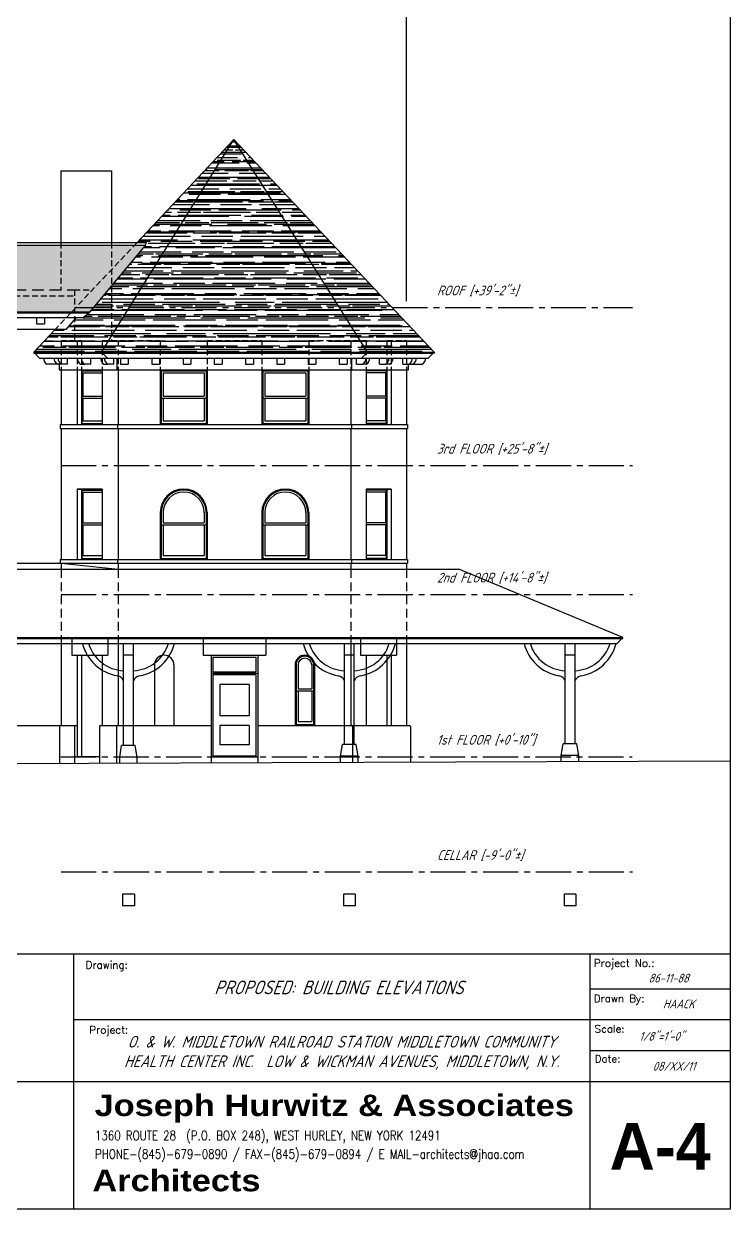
# Model space of a CAD drawing. Extents: x -19386 to -11860, y 6921 to 9650.
# Drawn here: x -12583 to -11860, y 7077 to 8291 of the extents above; entities that cross this region are included whole.
import ezdxf

# ---------------------------------------------------------------- set-up
doc = ezdxf.new("R2010")
doc.units = 0
doc.header["$LTSCALE"] = 96
doc.header["$MEASUREMENT"] = 0
doc.linetypes.add('CENTER2', pattern=[1.125, 0.75, -0.125, 0.125, -0.125])
doc.linetypes.add('HIDDEN2', pattern=[0.1875, 0.125, -0.0625])
for name, color, linetype in [('A-ANNO-NOTE', 1, 'CONTINUOUS'), ('A-ANNO-TTLB', 1, 'CONTINUOUS'), ('A-BLDG-ELEV', 1, 'CONTINUOUS'), ('A-CNPY-CLMN', 254, 'CONTINUOUS'), ('A-EXST-CNST-HIDN', 252, 'HIDDEN2'), ('A-FLOR-ELEV', 3, 'CENTER2'), ('A-FLOR-IDEN', 1, 'CONTINUOUS'), ('A-ROOF-PATT', 253, 'CONTINUOUS'), ('SITE-GRAD', 4, 'CONTINUOUS')]:
    doc.layers.add(name, color=color, linetype=linetype)
doc.layers.add('A-ANNO-NPLT', color=6, linetype='CONTINUOUS', plot=False)
doc.layers.add('A-DEMO', color=252, linetype='HIDDEN2', plot=False)
doc.styles.add('Arial Black', font='', dxfattribs={"height": 12})
doc.styles.add('DIMENSIONS', font='architxt.shx', dxfattribs={"height": 9})
doc.styles.add('NOTES', font='architxt.shx', dxfattribs={"height": 9})
doc.styles.add('ROMANS', font='romans.shx')
doc.styles.get("Standard").update_dxf_attribs({"font": 'architxt.shx', "height": 24})
doc.styles.add('STYLE2', font='romab___.ttf', dxfattribs={"height": 36})
doc.styles.get('Arial Black').set_extended_font_data('Arial Black')
pattern_1 = [(0, (-21421.093, 14573.471), (17.6, 8), [120, -16, 40, -8]), (0, (-21410.453, 14577.471), (-8, 10.64), [24, -2.64, 48, -6]), (0, (-21417.093, 14580.271), (41.6, 5.36), [64, -11.2, 32, -8])]

# ---------------------------------------------------------------- blocks, each defined once
blk = doc.blocks.new('CANOPY COLUMNS')
at = {"layer": 'A-CNPY-CLMN'}
for p, q in [((8940.2, -7021.8), (8940.2, -6917.3)), ((8950.2, -7021.8), (8950.2, -6917.3)), ((9166.2, -7020.9), (9166.2, -6917.3)), ((9176.2, -7020.9), (9176.2, -6917.3)), ((9392.2, -7020), (9392.2, -6917.3)), ((9402.2, -7020), (9402.2, -6917.3)), ((8950.2, -6929.3), (8940.2, -6929.3)), ((9176.2, -6929.3), (9166.2, -6929.3)), ((9402.2, -6929.3), (9392.2, -6929.3)), ((8936.2, -7033.8), (8938.2, -7021.8)), ((8952.2, -7021.8), (8938.2, -7021.8)), ((8954.2, -7033.8), (8952.2, -7021.8)), ((9162.2, -7032.9), (9164.2, -7020.9)), ((9178.2, -7020.9), (9164.2, -7020.9)), ((9180.2, -7032.9), (9178.2, -7020.9)), ((9388.2, -7032), (9390.2, -7020)), ((9404.2, -7020), (9390.2, -7020)), ((9406.2, -7032), (9404.2, -7020)), ((8936.2, -7039.9), (8936.2, -7033.8)), ((8954.2, -7033.8), (8936.2, -7033.8)), ((8954.2, -7039.8), (8954.2, -7033.8)), ((9162.2, -7039), (9162.2, -7032.9)), ((9180.2, -7032.9), (9162.2, -7032.9)), ((9180.2, -7038.9), (9180.2, -7032.9)), ((9388.2, -7038.1), (9388.2, -7032)), ((9406.2, -7032), (9388.2, -7032)), ((9406.2, -7038), (9406.2, -7032))]:
    blk.add_line(p, q, dxfattribs=at)
for centre, radius, start, end in [((8941.9, -6906), 45.3, 194.4438, 259.8395), ((8941.9, -6906), 39.3, 196.7062, 267.5438), ((8948.5, -6906), 39.3, 272.4562, 343.2938), ((8948.5, -6906), 45.3, 280.1605, 345.5562), ((9167.9, -6906), 45.3, 194.4438, 259.8395), ((9167.9, -6906), 39.3, 196.7062, 267.5438), ((9174.5, -6906), 39.3, 272.4562, 343.2938), ((9174.5, -6906), 45.3, 280.1605, 345.5562), ((9393.9, -6906), 45.3, 194.4438, 259.8395), ((9393.9, -6906), 39.3, 196.7062, 267.5438), ((9400.5, -6906), 39.3, 272.4562, 343.2938), ((9400.5, -6906), 45.3, 280.1605, 345.5562), ((8932.8, -6958.7), 8.17, 24.7493, 82.2105), ((8957.6, -6958.7), 8.17, 97.7895, 155.2507), ((9158.8, -6958.7), 8.17, 24.7493, 82.2105), ((9183.6, -6958.7), 8.17, 97.7895, 155.2507), ((9384.8, -6958.7), 8.17, 24.7493, 82.2105), ((9409.6, -6958.7), 8.17, 97.7895, 155.2507)]:
    blk.add_arc(centre, radius, start, end, dxfattribs=at)

msp = doc.modelspace()

# ---------------------------------------------------------------- hatches: boundary and pattern name
at = {"layer": 'A-ROOF-PATT'}
h = msp.add_hatch(dxfattribs=at)
h.set_pattern_fill('AR-RROOF', color=252, scale=8, style=0)
h.set_pattern_definition(pattern_1)
h.paths.add_polyline_path([(-12368.1, 8172.2), (-12260.3, 8000.2), (-12206.4, 8000.2)])
h.paths.add_polyline_path([(-12206.4, 8000.2), (-12260.3, 8000.2), (-12231.4, 7954.2), (-12163.2, 7954.2)])
h.paths.add_polyline_path([(-12474.9, 8000.2), (-12511.8, 8000.2), (-12515.7, 7995.4), (-12516.2, 7994.4), (-12516.6, 7994.4), (-12522.4, 7989.4), (-12529.6, 7989.4), (-12539.6, 7977.4), (-12551.1, 7977.4), (-12572.9, 7954.2), (-12503.5, 7954.2)])
h.paths.add_polyline_path([(-12368.1, 8172.2), (-12467.4, 8066.4), (-12457.6, 8066.4), (-12458.9, 8063.4), (-12511.8, 8000.2), (-12474.9, 8000.2)])
h = msp.add_hatch(dxfattribs=at)
h.set_pattern_fill('AR-RROOF', color=256, scale=8, style=0)
h.set_pattern_definition(pattern_1)
h.paths.add_polyline_path([(-12368.1, 8172.2), (-12474.9, 8000.2), (-12260.3, 8000.2)])
h.paths.add_polyline_path([(-12260.3, 8000.2), (-12474.9, 8000.2), (-12503.5, 7954.2), (-12231.4, 7954.2)])
h = msp.add_hatch(dxfattribs=at)
h.set_pattern_fill('AR-RROOF', color=256, scale=8, style=0)
h.set_pattern_definition(pattern_1)
h.paths.add_polyline_path([(-12458.9, 8063.4), (-14752.9, 8063.4), (-14696.1, 7995.4), (-12515.7, 7995.4)])

# ---------------------------------------------------------------- linework, layer by layer
at = {"layer": 'A-ANNO-NPLT'}
for p, q in [((-12191.2, 8006.6), (-12191.2, 9650.2)), ((-12528.3, 7814.2), (-12502.8, 7814.2)), ((-12528.3, 7814.2), (-12528.3, 7742.2)), ((-12502.8, 7814.2), (-12502.8, 7742.2)), ((-12232.6, 7814.2), (-12207.2, 7814.2)), ((-12232.6, 7814.2), (-12232.6, 7742.2)), ((-12207.2, 7814.2), (-12207.2, 7742.2)), ((-12443.4, 7790.2), (-12443.4, 7742.2)), ((-12395.4, 7790.2), (-12395.4, 7742.2)), ((-12339.4, 7790.2), (-12339.4, 7742.2)), ((-12291.4, 7790.2), (-12291.4, 7742.2)), ((-12469.9, 7399.5), (-12481.9, 7399.5)), ((-12481.9, 7399.5), (-12481.9, 7387.5)), ((-12469.9, 7399.5), (-12469.9, 7387.5)), ((-12243.9, 7399.5), (-12255.9, 7399.5)), ((-12255.9, 7399.5), (-12255.9, 7387.5)), ((-12243.9, 7399.5), (-12243.9, 7387.5)), ((-12017.9, 7399.5), (-12029.9, 7399.5)), ((-12029.9, 7399.5), (-12029.9, 7387.5)), ((-12017.9, 7399.5), (-12017.9, 7387.5)), ((-12469.9, 7387.5), (-12481.9, 7387.5)), ((-12243.9, 7387.5), (-12255.9, 7387.5)), ((-12017.9, 7387.5), (-12029.9, 7387.5))]:
    msp.add_line(p, q, dxfattribs=at)
for centre in [(-12419.4, 7790.2), (-12315.4, 7790.2)]:
    msp.add_arc(centre, 24, 0, 180, dxfattribs=at)
at = {"layer": 'A-ANNO-TTLB', "color": 5}
for p, q in [((-11860, 9248.9), (-11860, 7076.9)), ((-11860, 7076.9), (-15124, 7076.9))]:
    msp.add_line(p, q, dxfattribs=at)
at = {"layer": 'A-ANNO-TTLB', "color": 2}
for p, q in [((-13045.2, 7338.5), (-11860, 7338.5)), ((-12532.1, 7338.5), (-12532.1, 7076.9)), ((-12003.4, 7076.9), (-12003.4, 7338.5)), ((-12003.4, 7302.7), (-11860, 7302.7)), ((-12532.1, 7271), (-11860, 7271)), ((-12532.1, 7271), (-11860, 7271)), ((-12003.4, 7239.4), (-11860, 7239.4)), ((-13045.2, 7207.7), (-11860, 7207.7))]:
    msp.add_line(p, q, dxfattribs=at)
at = {"layer": 'A-BLDG-ELEV'}
for p, q in [((-12503.5, 7954.2), (-12368.1, 8172.2)), ((-12368.1, 8172.2), (-12467.4, 8066.4)), ((-12163.2, 7954.2), (-12368.1, 8172.2)), ((-12231.4, 7954.2), (-12368.1, 8172.2)), ((-12545.2, 8139.9), (-12545.2, 8066.4)), ((-12545.2, 8139.9), (-12493.2, 8139.9)), ((-12493.2, 8139.9), (-12493.2, 8066.4)), ((-12545.2, 8066.4), (-13222.5, 8066.4)), ((-12458.9, 8063.4), (-12515.7, 7995.4)), ((-12457.6, 8066.4), (-12493.2, 8066.4)), ((-12458.9, 8063.4), (-12457.6, 8066.4)), ((-12515.7, 7995.4), (-14696.1, 7995.4)), ((-12522.4, 7989.4), (-14689.5, 7989.4)), ((-12569.9, 7989.4), (-12569.9, 7983.4)), ((-12561.9, 7989.4), (-12561.9, 7983.4)), ((-12539.6, 7977.4), (-12529.6, 7989.4)), ((-12516.6, 7994.4), (-12522.4, 7989.4)), ((-12516.2, 7994.4), (-12516.6, 7994.4)), ((-12515.7, 7995.4), (-12516.2, 7994.4)), ((-12539.6, 7977.4), (-14672.2, 7977.4)), ((-12551.1, 7977.4), (-12572.9, 7954.2)), ((-12569.9, 7983.4), (-12561.9, 7983.4)), ((-12572.9, 7954.2), (-12163.2, 7954.2)), ((-12572.9, 7954.2), (-12572.9, 7953.2)), ((-12572.9, 7953.2), (-12571.9, 7953.2)), ((-12571.9, 7953.2), (-12566.9, 7948.2)), ((-12503.5, 7954.2), (-12503.5, 7953.2)), ((-12503.5, 7953.2), (-12502.5, 7953.2)), ((-12502.5, 7953.2), (-12497.5, 7948.2)), ((-12232.4, 7953.2), (-12237.4, 7948.2)), ((-12232.4, 7953.2), (-12231.4, 7953.2)), ((-12231.4, 7954.2), (-12231.4, 7953.2)), ((-12164.2, 7953.2), (-12169.2, 7948.2)), ((-12163.2, 7953.2), (-12164.2, 7953.2)), ((-12163.2, 7954.2), (-12163.2, 7953.2)), ((-12566.9, 7948.2), (-12169.2, 7948.2)), ((-12546.9, 7942.2), (-12559.4, 7942.2)), ((-12544.5, 7942.2), (-12558.1, 7942.2)), ((-12546.9, 7942.2), (-12546.9, 7936.2)), ((-12538.3, 7942.2), (-12544.5, 7942.2)), ((-12538.3, 7942.2), (-12538.3, 7948.2)), ((-12514.5, 7942.2), (-12520.8, 7942.2)), ((-12514.5, 7942.2), (-12514.5, 7948.2)), ((-12490.8, 7942.2), (-12497, 7942.2)), ((-12490.8, 7942.2), (-12490.8, 7948.2)), ((-12487.6, 7936.2), (-12487.6, 7948.2)), ((-12484.1, 7948.2), (-12484.1, 7942.2)), ((-12484.1, 7942.2), (-12476.1, 7942.2)), ((-12476.1, 7948.2), (-12476.1, 7942.2)), ((-12452.1, 7948.2), (-12452.1, 7942.2)), ((-12452.1, 7942.2), (-12444.1, 7942.2)), ((-12444.1, 7948.2), (-12444.1, 7942.2)), ((-12420.1, 7948.2), (-12420.1, 7942.2)), ((-12420.1, 7942.2), (-12412.1, 7942.2)), ((-12412.1, 7948.2), (-12412.1, 7942.2)), ((-12388.1, 7948.2), (-12388.1, 7942.2)), ((-12388.1, 7942.2), (-12380.1, 7942.2)), ((-12380.1, 7948.2), (-12380.1, 7942.2)), ((-12356.1, 7948.2), (-12356.1, 7942.2)), ((-12356.1, 7942.2), (-12348.1, 7942.2)), ((-12348.1, 7948.2), (-12348.1, 7942.2)), ((-12324.1, 7948.2), (-12324.1, 7942.2)), ((-12324.1, 7942.2), (-12316.1, 7942.2)), ((-12316.1, 7948.2), (-12316.1, 7942.2)), ((-12292.1, 7948.2), (-12292.1, 7942.2)), ((-12292.1, 7942.2), (-12284.1, 7942.2)), ((-12284.1, 7948.2), (-12284.1, 7942.2)), ((-12260.1, 7948.2), (-12260.1, 7942.2)), ((-12260.1, 7942.2), (-12252.1, 7942.2)), ((-12252.1, 7948.2), (-12252.1, 7942.2)), ((-12247.2, 7936.2), (-12247.2, 7948.2)), ((-12242.7, 7942.2), (-12242.7, 7948.2)), ((-12242.7, 7942.2), (-12236.4, 7942.2)), ((-12218.9, 7942.2), (-12218.9, 7948.2)), ((-12218.9, 7942.2), (-12212.7, 7942.2)), ((-12195.2, 7942.2), (-12195.2, 7948.2)), ((-12195.2, 7942.2), (-12188.9, 7942.2)), ((-12189.2, 7936.2), (-12189.2, 7942.2)), ((-12189.2, 7942.2), (-12176.7, 7942.2)), ((-12188.9, 7942.2), (-12175.3, 7942.2)), ((-12546.9, 7936.2), (-12487.6, 7936.2)), ((-12544.9, 7936.2), (-12544.9, 7880.2)), ((-12528.3, 7936.2), (-12528.3, 7880.2)), ((-12524, 7936.2), (-12524, 7880.2)), ((-12523.5, 7935.1), (-12523.5, 7881.2)), ((-12523.5, 7935.1), (-12502.8, 7935.1)), ((-12522.5, 7933.1), (-12502.8, 7933.1)), ((-12522.5, 7933.1), (-12522.5, 7909.2)), ((-12502.8, 7936.2), (-12502.8, 7880.2)), ((-12502.8, 7936.2), (-12502.8, 7880.2)), ((-12487.6, 7936.2), (-12247.2, 7936.2)), ((-12486.6, 7936.2), (-12486.6, 7880.2)), ((-12443.4, 7936.2), (-12443.4, 7880.2)), ((-12442.4, 7935.2), (-12396.4, 7935.2)), ((-12442.4, 7935.2), (-12442.4, 7881.2)), ((-12440.4, 7933.2), (-12398.4, 7933.2)), ((-12440.4, 7933.2), (-12440.4, 7909.2)), ((-12398.4, 7933.2), (-12398.4, 7909.2)), ((-12396.4, 7935.2), (-12396.4, 7881.2)), ((-12395.4, 7936.2), (-12395.4, 7880.2)), ((-12339.4, 7936.2), (-12339.4, 7880.2)), ((-12338.4, 7935.2), (-12292.4, 7935.2)), ((-12338.4, 7935.2), (-12338.4, 7881.2)), ((-12336.4, 7933.2), (-12294.4, 7933.2)), ((-12336.4, 7933.2), (-12336.4, 7909.2)), ((-12294.4, 7933.2), (-12294.4, 7909.2)), ((-12292.4, 7935.2), (-12292.4, 7881.2)), ((-12291.4, 7936.2), (-12291.4, 7880.2)), ((-12291.4, 7936.2), (-12291.4, 7880.2)), ((-12248.2, 7936.2), (-12248.2, 7880.2)), ((-12247.2, 7936.2), (-12189.2, 7936.2)), ((-12232.6, 7936.2), (-12232.6, 7880.2)), ((-12232.6, 7936.2), (-12232.6, 7880.2)), ((-12232.6, 7936.2), (-12232.6, 7880.2)), ((-12232.6, 7936.2), (-12232.6, 7880.2)), ((-12212, 7935.1), (-12232.6, 7935.1)), ((-12212.9, 7933.1), (-12232.6, 7933.1)), ((-12212.9, 7933.1), (-12212.9, 7909.2)), ((-12212, 7935.1), (-12212, 7881.2)), ((-12211.4, 7936.2), (-12211.4, 7880.2)), ((-12207.2, 7936.2), (-12207.2, 7880.2)), ((-12191.2, 7936.2), (-12191.2, 7880.2)), ((-12523.5, 7907.2), (-12502.8, 7907.2)), ((-12522.5, 7909.2), (-12502.8, 7909.2)), ((-12522.5, 7907.2), (-12522.5, 7884.2)), ((-12442.4, 7907.2), (-12396.4, 7907.2)), ((-12440.4, 7909.2), (-12398.4, 7909.2)), ((-12440.4, 7907.2), (-12440.4, 7884.2)), ((-12398.4, 7907.2), (-12398.4, 7884.2)), ((-12338.4, 7907.2), (-12292.4, 7907.2)), ((-12336.4, 7909.2), (-12294.4, 7909.2)), ((-12336.4, 7907.2), (-12336.4, 7884.2)), ((-12294.4, 7907.2), (-12294.4, 7884.2)), ((-12212.9, 7909.2), (-12232.6, 7909.2)), ((-12212, 7907.2), (-12232.6, 7907.2)), ((-12212.9, 7907.2), (-12212.9, 7884.2)), ((-12545.9, 7880.2), (-12190.2, 7880.2)), ((-12545.9, 7880.2), (-12545.9, 7876.2)), ((-12524, 7881.2), (-12502.8, 7881.2)), ((-12522.5, 7884.2), (-12502.8, 7884.2)), ((-12487.1, 7880.2), (-12487.1, 7876.2)), ((-12443.4, 7881.2), (-12395.4, 7881.2)), ((-12440.4, 7884.2), (-12398.4, 7884.2)), ((-12339.4, 7881.2), (-12291.4, 7881.2)), ((-12336.4, 7884.2), (-12294.4, 7884.2)), ((-12247.7, 7880.2), (-12247.7, 7876.2)), ((-12212.9, 7884.2), (-12232.6, 7884.2)), ((-12211.4, 7881.2), (-12232.6, 7881.2)), ((-12190.2, 7880.2), (-12190.2, 7876.2)), ((-12545.9, 7876.2), (-12190.2, 7876.2)), ((-12544.9, 7876.2), (-12544.9, 7742.2)), ((-12486.6, 7876.2), (-12486.6, 7742.2)), ((-12248.2, 7876.2), (-12248.2, 7742.2)), ((-12191.2, 7876.2), (-12191.2, 7742.2)), ((-12502.8, 7814.2), (-12528.3, 7814.2)), ((-12528.3, 7814.2), (-12528.3, 7742.2)), ((-12528.3, 7814.1), (-12502.8, 7814.1)), ((-12528.3, 7814.1), (-12528.3, 7742.2)), ((-12524, 7814.1), (-12524, 7742.2)), ((-12523.5, 7813.1), (-12523.5, 7743.2)), ((-12523.5, 7813.1), (-12502.8, 7813.1)), ((-12522.5, 7811.1), (-12502.8, 7811.1)), ((-12522.5, 7811.1), (-12522.5, 7779.6)), ((-12502.8, 7814.2), (-12502.8, 7742.2)), ((-12502.8, 7814.1), (-12502.8, 7742.2)), ((-12207.2, 7814.2), (-12232.6, 7814.2)), ((-12232.6, 7814.2), (-12232.6, 7742.2)), ((-12232.6, 7814.2), (-12207.2, 7814.2)), ((-12232.6, 7814.2), (-12232.6, 7742.2)), ((-12207.2, 7814.1), (-12232.6, 7814.1)), ((-12232.6, 7814.1), (-12232.6, 7742.2)), ((-12212, 7813.1), (-12232.6, 7813.1)), ((-12212.9, 7811.1), (-12232.6, 7811.1)), ((-12212.9, 7811.1), (-12212.9, 7779.6)), ((-12212, 7813.1), (-12212, 7743.2)), ((-12211.4, 7814.1), (-12211.4, 7742.2)), ((-12207.2, 7814.2), (-12207.2, 7742.2)), ((-12207.2, 7814.2), (-12207.2, 7742.2)), ((-12207.2, 7814.1), (-12207.2, 7742.2)), ((-12443.4, 7790.2), (-12443.4, 7742.2)), ((-12443.4, 7790.2), (-12443.4, 7742.2)), ((-12443.4, 7782.2), (-12443.4, 7742.2)), ((-12442.4, 7790.2), (-12442.4, 7743.2)), ((-12440.4, 7790.2), (-12440.4, 7779.7)), ((-12398.4, 7790.2), (-12398.4, 7779.7)), ((-12396.4, 7790.2), (-12396.4, 7743.2)), ((-12395.4, 7790.2), (-12395.4, 7742.2)), ((-12395.4, 7790.2), (-12395.4, 7742.2)), ((-12339.4, 7790.2), (-12339.4, 7742.2)), ((-12339.4, 7790.2), (-12339.4, 7742.2)), ((-12339.4, 7782.2), (-12339.4, 7742.2)), ((-12338.4, 7790.2), (-12338.4, 7743.2)), ((-12336.4, 7790.2), (-12336.4, 7779.7)), ((-12294.4, 7790.2), (-12294.4, 7779.7)), ((-12292.4, 7790.2), (-12292.4, 7743.2)), ((-12291.4, 7790.2), (-12291.4, 7742.2)), ((-12291.4, 7790.2), (-12291.4, 7742.2)), ((-12523.5, 7777.6), (-12502.8, 7777.6)), ((-12522.5, 7779.6), (-12502.8, 7779.6)), ((-12522.5, 7777.6), (-12522.5, 7746.2)), ((-12442.4, 7777.7), (-12396.4, 7777.7)), ((-12440.4, 7779.7), (-12398.4, 7779.7)), ((-12440.4, 7777.7), (-12440.4, 7746.2)), ((-12398.4, 7777.7), (-12398.4, 7746.2)), ((-12338.4, 7777.7), (-12292.4, 7777.7)), ((-12336.4, 7779.7), (-12294.4, 7779.7)), ((-12336.4, 7777.7), (-12336.4, 7746.2)), ((-12294.4, 7777.7), (-12294.4, 7746.2)), ((-12212.9, 7779.6), (-12232.6, 7779.6)), ((-12212, 7777.6), (-12232.6, 7777.6)), ((-12212.9, 7777.6), (-12212.9, 7746.2)), ((-12522.5, 7746.2), (-12502.8, 7746.2)), ((-12440.4, 7746.2), (-12398.4, 7746.2)), ((-12336.4, 7746.2), (-12294.4, 7746.2)), ((-12212.9, 7746.2), (-12232.6, 7746.2)), ((-12804.9, 7738.2), (-12545.9, 7738.2)), ((-12545.9, 7742.2), (-12190.2, 7742.2)), ((-12545.9, 7742.2), (-12545.9, 7738.2)), ((-12545.9, 7738.2), (-12190.2, 7738.2)), ((-12544.9, 7738.2), (-12544.9, 7732.2)), ((-12524, 7743.2), (-12502.8, 7743.2)), ((-12487.1, 7742.2), (-12487.1, 7738.2)), ((-12486.6, 7738.2), (-12486.6, 7732.2)), ((-12443.4, 7743.2), (-12395.4, 7743.2)), ((-12339.4, 7743.2), (-12291.4, 7743.2)), ((-12248.2, 7738.2), (-12248.2, 7732.2)), ((-12247.7, 7742.2), (-12247.7, 7738.2)), ((-12211.4, 7743.2), (-12232.6, 7743.2)), ((-12191.2, 7738.2), (-12191.2, 7732.2)), ((-12191.2, 7732.2), (-12191.2, 7732.2)), ((-12191.2, 7732.2), (-12137.9, 7732.2)), ((-12190.2, 7742.2), (-12190.2, 7738.2)), ((-11969.9, 7662.2), (-12137.9, 7732.2)), ((-15241.9, 7662.2), (-11969.9, 7662.2)), ((-11970.9, 7661.2), (-11975.9, 7656.2)), ((-11969.9, 7661.2), (-11969.9, 7662.2)), ((-12544.9, 7656.2), (-12544.9, 7572.2)), ((-12486.6, 7656.2), (-12486.6, 7572.2)), ((-12248.2, 7656.2), (-12248.2, 7572.2)), ((-12191.2, 7656.2), (-11975.9, 7656.2)), ((-12191.2, 7656.2), (-12191.2, 7572.2)), ((-12528.3, 7644.1), (-12502.8, 7644.1)), ((-12528.3, 7644.1), (-12528.3, 7540.2)), ((-12524, 7644.1), (-12524, 7540.2)), ((-12502.8, 7644.1), (-12502.8, 7572.2)), ((-12391.4, 7644.1), (-12343.4, 7644.1)), ((-12391.4, 7644.1), (-12391.4, 7552.9)), ((-12389.4, 7642.1), (-12345.4, 7642.1)), ((-12389.4, 7642.1), (-12389.4, 7627.2)), ((-12345.4, 7642.1), (-12345.4, 7627.2)), ((-12343.4, 7644.1), (-12343.4, 7552.9)), ((-12232.6, 7644.1), (-12232.6, 7572.2)), ((-12232.6, 7644.1), (-12207.2, 7644.1)), ((-12211.4, 7644.1), (-12211.4, 7572.2)), ((-12207.2, 7644.1), (-12207.2, 7572.2)), ((-12449.4, 7634.1), (-12449.4, 7572.2)), ((-12429.4, 7634.1), (-12429.4, 7572.2)), ((-12391.4, 7625.7), (-12343.4, 7625.7)), ((-12389.4, 7627.2), (-12345.4, 7627.2)), ((-12389.4, 7624.2), (-12389.4, 7540.2)), ((-12389.4, 7624.2), (-12345.4, 7624.2)), ((-12345.4, 7624.2), (-12345.4, 7540.2)), ((-12305.4, 7634.1), (-12305.4, 7572.2)), ((-12304.4, 7634.1), (-12304.4, 7573.2)), ((-12302.4, 7634.1), (-12302.4, 7609.7)), ((-12288.4, 7634.1), (-12288.4, 7609.7)), ((-12286.4, 7634.1), (-12286.4, 7573.2)), ((-12285.4, 7634.1), (-12285.4, 7572.2)), ((-12352.4, 7614.2), (-12382.4, 7614.2)), ((-12382.4, 7614.2), (-12382.4, 7582.2)), ((-12352.4, 7614.2), (-12352.4, 7582.2)), ((-12304.4, 7607.7), (-12286.4, 7607.7)), ((-12302.4, 7609.7), (-12288.4, 7609.7)), ((-12302.4, 7607.7), (-12302.4, 7576.2)), ((-12288.4, 7607.7), (-12288.4, 7576.2)), ((-12352.4, 7582.2), (-12382.4, 7582.2)), ((-12302.4, 7576.2), (-12288.4, 7576.2)), ((-12649.9, 7572.2), (-12545.6, 7572.2)), ((-12546.6, 7571.2), (-12546.6, 7533.4)), ((-12545.6, 7572.2), (-12528.3, 7572.2)), ((-12531.1, 7571.2), (-12531.1, 7533.4)), ((-12505.7, 7571.2), (-12505.7, 7533.5)), ((-12504.7, 7572.2), (-12487.2, 7572.2)), ((-12488.2, 7571.2), (-12488.2, 7533.6)), ((-12487.2, 7572.2), (-12391.4, 7572.2)), ((-12391.4, 7572.2), (-12391.4, 7534)), ((-12352.4, 7572.2), (-12382.4, 7572.2)), ((-12382.4, 7572.2), (-12382.4, 7552.2)), ((-12352.4, 7572.2), (-12352.4, 7552.2)), ((-12343.4, 7572.2), (-12247.6, 7572.2)), ((-12343.4, 7572.2), (-12343.4, 7534.2)), ((-12305.4, 7573.2), (-12285.4, 7573.2)), ((-12247.6, 7572.2), (-12188.2, 7572.2)), ((-12246.6, 7571.2), (-12246.6, 7534.5)), ((-12187.2, 7571.2), (-12187.2, 7534.8)), ((-12352.4, 7552.2), (-12382.4, 7552.2)), ((-12505.7, 7540.2), (-12528.3, 7540.2)), ((-12391.4, 7540.2), (-12343.4, 7540.2)), ((-12345.4, 7540.7), (-12389.4, 7540.7))]:
    msp.add_line(p, q, dxfattribs=at)
at = {"layer": 'A-BLDG-ELEV', "color": 254}
for p, q in [((-12458.9, 8063.4), (-14752.9, 8063.4)), ((-12533.9, 7662.1), (-12497.2, 7662.1)), ((-12533.9, 7662.1), (-12533.9, 7644.1)), ((-12497.2, 7662.1), (-12497.2, 7644.1)), ((-12399.4, 7662.1), (-12335.4, 7662.1)), ((-12399.4, 7662.1), (-12399.4, 7644.1)), ((-12335.4, 7662.1), (-12335.4, 7644.1)), ((-12238.3, 7662.1), (-12201.5, 7662.1)), ((-12238.3, 7662.1), (-12238.3, 7644.1)), ((-12201.5, 7662.1), (-12201.5, 7644.1)), ((-12533.9, 7644.1), (-12528.3, 7644.1)), ((-12502.8, 7644.1), (-12497.2, 7644.1)), ((-12399.4, 7644.1), (-12391.4, 7644.1)), ((-12343.4, 7644.1), (-12335.4, 7644.1)), ((-12238.3, 7644.1), (-12232.6, 7644.1)), ((-12207.2, 7644.1), (-12201.5, 7644.1))]:
    msp.add_line(p, q, dxfattribs=at)
at = {"layer": 'A-BLDG-ELEV', "color": 2}
for p, q in [((-12493.2, 8066.4), (-12545.2, 8066.4)), ((-15020.6, 7732.2), (-12191.2, 7732.2))]:
    msp.add_line(p, q, dxfattribs=at)
at = {"layer": 'A-BLDG-ELEV', "color": 253}
for p, q in [((-12516.6, 7994.4), (-14695.3, 7994.4)), ((-12571.9, 7953.2), (-12503.5, 7953.2)), ((-12502.5, 7953.2), (-12232.4, 7953.2)), ((-12231.4, 7953.2), (-12164.2, 7953.2)), ((-12524.8, 7942.2), (-12520.8, 7942.2)), ((-12501, 7942.2), (-12497, 7942.2)), ((-12232.4, 7942.2), (-12236.4, 7942.2)), ((-12208.7, 7942.2), (-12212.7, 7942.2)), ((-12544.9, 7738.2), (-12486.6, 7732.2)), ((-15241.9, 7661.2), (-11969.9, 7661.2))]:
    msp.add_line(p, q, dxfattribs=at)
at = {"layer": 'A-BLDG-ELEV', "linetype": 'HIDDEN2'}
for p, q in [((-12528.3, 7936.2), (-12528.3, 7880.2)), ((-12528.3, 7936.2), (-12528.3, 7880.2)), ((-12207.2, 7936.2), (-12207.2, 7880.2)), ((-12207.2, 7936.2), (-12207.2, 7880.2)), ((-12207.2, 7936.2), (-12207.2, 7880.2)), ((-12207.2, 7936.2), (-12207.2, 7880.2))]:
    msp.add_line(p, q, dxfattribs=at)
at = {"layer": 'A-BLDG-ELEV', "color": 3}
msp.add_line((-15235.9, 7656.2), (-12191.2, 7656.2), dxfattribs=at)
at = {"layer": 'A-BLDG-ELEV'}
for centre, radius, start, end in [((-12556.6, 7947.8), 6.27, 176.4851, 243.5149), ((-12541.7, 7947.8), 6.27, 176.4851, 243.5149), ((-12518, 7947.8), 6.27, 176.4851, 243.5149), ((-12494.2, 7947.8), 6.27, 176.4851, 243.5149), ((-12239.2, 7947.8), 6.27, 296.4851, 3.5149), ((-12215.5, 7947.8), 6.27, 296.4851, 3.5149), ((-12191.7, 7947.8), 6.27, 296.4851, 3.5149), ((-12178.1, 7947.8), 6.27, 296.4851, 3.5149), ((-12419.4, 7790.2), 24, 0, 180), ((-12419.4, 7790.2), 23, 0, 180), ((-12419.4, 7790.2), 21, 0, 180), ((-12315.4, 7790.2), 24, 0, 180), ((-12315.4, 7790.2), 23, 0, 180), ((-12315.4, 7790.2), 21, 0, 180), ((-12439.4, 7634.1), 10, 0, 180), ((-12295.4, 7634.1), 10, 0, 180), ((-12295.4, 7634.1), 9, 0, 180), ((-12295.4, 7634.1), 7, 0, 180), ((-12545.6, 7571.2), 1, 90, 180), ((-12530.1, 7571.2), 1, 90, 180), ((-12504.7, 7571.2), 1, 90, 180), ((-12487.2, 7571.2), 1, 90, 180), ((-12247.6, 7571.2), 1, 0, 90), ((-12188.2, 7571.2), 1, 0, 90)]:
    msp.add_arc(centre, radius, start, end, dxfattribs=at)
at = {"layer": 'A-BLDG-ELEV', "color": 253}
for centre, start, end in [((-12545.7, 7947.8), 176.4851, 243.5149), ((-12522, 7947.8), 176.4851, 243.5149), ((-12498.2, 7947.8), 176.4851, 243.5149), ((-12235.2, 7947.8), 296.4851, 3.5149), ((-12211.5, 7947.8), 296.4851, 3.5149), ((-12187.7, 7947.8), 296.4851, 3.5149)]:
    msp.add_arc(centre, 6.27, start, end, dxfattribs=at)
at = {"layer": 'A-DEMO'}
msp.add_line((-14680.6, 8018.2), (-12531.2, 8018.2), dxfattribs=at)
at = {"layer": 'A-EXST-CNST-HIDN', "linetype": 'HIDDEN2', "ltscale": 0.5}
for p, q in [((-12467.4, 8066.4), (-12551.1, 7977.4)), ((-12545.2, 8066.4), (-12545.2, 8018.2)), ((-12493.2, 8066.4), (-12493.2, 7966.2)), ((-14680.6, 8012.2), (-12531.2, 8012.2)), ((-12531.2, 8018.2), (-12531.2, 7966.2)), ((-12531.2, 8018.2), (-12512.8, 8018.2)), ((-12544.9, 7966.2), (-12544.9, 7936.2)), ((-12544.9, 7966.2), (-12524, 7966.2)), ((-12528.3, 7966.2), (-12528.3, 7936.2)), ((-12524, 7966.2), (-12524, 7936.2)), ((-12502.8, 7966.2), (-12502.8, 7936.2)), ((-12502.8, 7966.2), (-12443.4, 7966.2)), ((-12486.6, 7966.2), (-12486.6, 7936.2)), ((-12443.4, 7966.2), (-12443.4, 7936.2)), ((-12395.4, 7966.2), (-12395.4, 7936.2)), ((-12395.4, 7966.2), (-12339.4, 7966.2)), ((-12339.4, 7966.2), (-12339.4, 7936.2)), ((-12291.4, 7966.2), (-12291.4, 7936.2)), ((-12291.4, 7966.2), (-12232.6, 7966.2)), ((-12248.2, 7966.2), (-12248.2, 7936.2)), ((-12232.6, 7966.2), (-12232.6, 7936.2)), ((-12211.4, 7966.2), (-12211.4, 7936.2)), ((-12211.4, 7966.2), (-12191.2, 7966.2)), ((-12207.2, 7966.2), (-12207.2, 7936.2)), ((-12191.2, 7966.2), (-12191.2, 7936.2))]:
    msp.add_line(p, q, dxfattribs=at)
at = {"layer": 'A-EXST-CNST-HIDN', "ltscale": 0.75}
for p, q in [((-12544.9, 7732.2), (-12544.9, 7656.2)), ((-12486.6, 7732.2), (-12486.6, 7656.2)), ((-12248.2, 7732.2), (-12248.2, 7656.2)), ((-12191.2, 7732.2), (-12191.2, 7656.2))]:
    msp.add_line(p, q, dxfattribs=at)
at = {"layer": 'A-FLOR-ELEV', "ltscale": 0.5}
for p, q in [((-12529.7, 8000.2), (-11959.9, 8000.2)), ((-12544.9, 7838.2), (-11959.9, 7838.2)), ((-12544.9, 7706.2), (-11959.9, 7706.2)), ((-12545.2, 7540.2), (-11960.3, 7540.2)), ((-12544.9, 7422.2), (-11959.9, 7422.2))]:
    msp.add_line(p, q, dxfattribs=at)
at = {"layer": 'SITE-GRAD'}
msp.add_line((-15402.1, 7521.9), (-11860, 7536.1), dxfattribs=at)

# ---------------------------------------------------------------- block references
at = {"layer": 'A-CNPY-CLMN'}
msp.add_blockref('CANOPY COLUMNS', (-21421.1, 14573.5), dxfattribs=at)

# ---------------------------------------------------------------- texts
at = {"layer": 'A-ANNO-NOTE', "char_height": 9, "width": 79.988, "attachment_point": 1, "style": 'DIMENSIONS'}
for s, insert in [('{\\Q20;86-11-88}', (-11943.7, 7318)), ('{\\Q20;HAACK}', (-11929, 7291.6)), ('{\\Q20;1/8"=1\'-0"}', (-11953.3, 7258.5)), ('{\\Q20;08/XX/11}', (-11939.4, 7227.8))]:
    msp.add_mtext(s, dxfattribs=dict(at, insert=insert))
at = {"layer": 'A-ANNO-TTLB', "color": 1}
for s, height, style, p in [('Drawing:', 7.68, 'ROMANS', (-12519.7, 7323.2)), ('Project No.:', 7.68, 'ROMANS', (-11999.5, 7325.1)), ('Drawn By:', 7.68, 'ROMANS', (-11999.6, 7288.9)), ('Project:', 7.68, 'ROMANS', (-12516, 7256.7)), ('Scale:', 7.68, 'ROMANS', (-11998.8, 7257.7)), ('Date:', 7.68, 'ROMANS', (-11998.7, 7227.1)), ('Joseph Hurwitz & Associates', 22, 'Arial Black', (-12510.6, 7172.3)), ('Architects', 22, 'Arial Black', (-12512.8, 7095.3))]:
    msp.add_text(s, height=height, dxfattribs=dict(at, style=style)).set_placement(p)
at = {"layer": 'A-ANNO-TTLB', "color": 1, "style": 'ROMANS', "width": 0.8}
for s, p in [('1360 ROUTE 28  (P.O. BOX 248), WEST HURLEY, NEW YORK 12491', (-12510.2, 7147.6)), ('PHONE-(845)-679-0890 / FAX-(845)-679-0894 / E MAIL-architects@jhaa.com', (-12510.2, 7128.6))]:
    msp.add_text(s, height=9.6, dxfattribs=at).set_placement(p)
at = {"layer": 'A-ANNO-TTLB', "color": 2, "attachment_point": 5}
for s, insert, char_height, width in [('{\\Q20;PROPOSED: BUILDING ELEVATIONS}', (-12260.7, 7304), 14, 351.705), (' \\P{\\Q20;O. & W. MIDDLETOWN RAILROAD STATION MIDDLETOWN COMMUNITY HEALTH CENTER INC.  LOW & WICKMAN AVENUES, MIDDLETOWN, N.Y.}', (-12257.7, 7247), 12, 456.057)]:
    msp.add_mtext(s, dxfattribs=dict(at, insert=insert, char_height=char_height, width=width))
at = {"layer": 'A-ANNO-TTLB', "color": 1, "insert": (-11931.8, 7141.3), "char_height": 48, "width": 120.634, "attachment_point": 5, "style": 'STYLE2'}
msp.add_mtext('{\\fStencil|b1|i0|c0|p2;A-4}', dxfattribs=at)
at = {"layer": 'A-FLOR-IDEN', "color": 2, "char_height": 10, "attachment_point": 4, "style": 'NOTES'}
for s, insert, width in [('{\\Q20;ROOF [+39\'-2"%%P]}', (-12160.2, 8017), 202.934), ('{\\Q20;3rd FLOOR [+25\'-8"%%P]}', (-12160.2, 7855), 202.934), ('{\\Q20;2nd FLOOR [+14\'-8"%%P]}', (-12160.2, 7723), 202.934), ('{\\Q20;1st FLOOR [+0\'-10"]}', (-12160.5, 7557), 158.057), ('{\\Q20;CELLAR [-9\'-0"%%P]}', (-12160.2, 7439), 158.057)]:
    msp.add_mtext(s, dxfattribs=dict(at, insert=insert, width=width))

doc.saveas('drawing.dxf')
